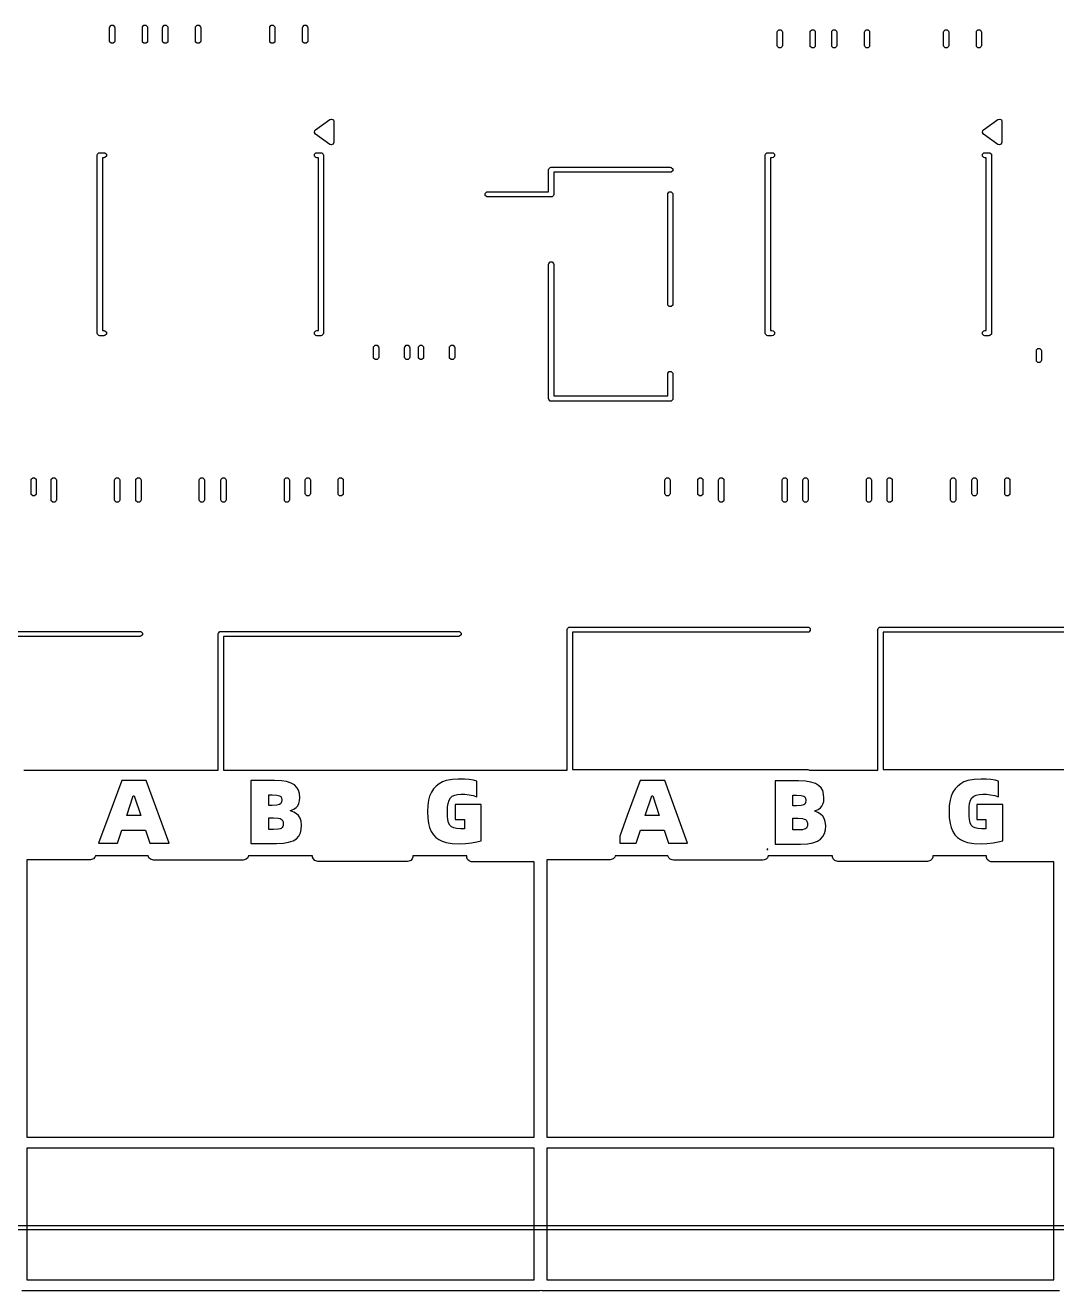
# Model space of a CAD drawing. Header units: inches. Extents: x 4.64 to 7.1, y -5.59 to -3.51.
# Drawn here: x 5.609 to 6.55, y -5.586 to -4.432 of the extents above; entities that cross this region are included whole.
import ezdxf

# ---------------------------------------------------------------- set-up
doc = ezdxf.new("R2010")
doc.units = ezdxf.units.IN
doc.header["$MEASUREMENT"] = 0
doc.layers.add('F.Silkscreen', color=41, linetype='CONTINUOUS', true_color=0xf2eda1)

msp = doc.modelspace()

# ---------------------------------------------------------------- linework, layer by layer
at = {"layer": 'F.Silkscreen', "linetype": 'CONTINUOUS'}
for p, q in [((5.686, -4.4344), (5.6862, -4.4335)), ((5.686, -4.4465), (5.686, -4.4344)), ((5.6862, -4.4335), (5.6875, -4.4322)), ((5.6875, -4.4322), (5.6893, -4.4322)), ((5.6893, -4.4322), (5.6906, -4.4335)), ((5.6906, -4.4335), (5.6907, -4.4344)), ((5.6907, -4.4344), (5.6907, -4.4465)), ((5.7159, -4.4344), (5.7161, -4.4335)), ((5.7159, -4.4465), (5.7159, -4.4344)), ((5.7161, -4.4335), (5.7174, -4.4322)), ((5.7174, -4.4322), (5.7192, -4.4322)), ((5.7192, -4.4322), (5.7205, -4.4335)), ((5.7205, -4.4335), (5.7207, -4.4344)), ((5.7207, -4.4344), (5.7207, -4.4465)), ((5.7344, -4.4344), (5.7346, -4.4335)), ((5.7344, -4.4465), (5.7344, -4.4344)), ((5.7346, -4.4335), (5.7359, -4.4322)), ((5.7359, -4.4322), (5.7377, -4.4322)), ((5.7377, -4.4322), (5.739, -4.4335)), ((5.739, -4.4335), (5.7392, -4.4344)), ((5.7392, -4.4344), (5.7392, -4.4465)), ((5.7644, -4.4344), (5.7645, -4.4335)), ((5.7644, -4.4465), (5.7644, -4.4344)), ((5.7645, -4.4335), (5.7658, -4.4322)), ((5.7658, -4.4322), (5.7676, -4.4322)), ((5.7676, -4.4322), (5.7689, -4.4335)), ((5.7689, -4.4335), (5.7691, -4.4344)), ((5.7691, -4.4344), (5.7691, -4.4465)), ((5.8321, -4.4344), (5.8323, -4.4335)), ((5.8321, -4.4465), (5.8321, -4.4344)), ((5.8323, -4.4335), (5.8335, -4.4322)), ((5.8335, -4.4322), (5.8353, -4.4322)), ((5.8353, -4.4322), (5.8366, -4.4335)), ((5.8366, -4.4335), (5.8368, -4.4344)), ((5.8368, -4.4344), (5.8368, -4.4465)), ((5.862, -4.4344), (5.8622, -4.4335)), ((5.862, -4.4465), (5.862, -4.4344)), ((5.8622, -4.4335), (5.8635, -4.4322)), ((5.8635, -4.4322), (5.8653, -4.4322)), ((5.8653, -4.4322), (5.8665, -4.4335)), ((5.8665, -4.4335), (5.8667, -4.4344)), ((5.8667, -4.4344), (5.8667, -4.4465)), ((6.2949, -4.4385), (6.2951, -4.4376)), ((6.2949, -4.4506), (6.2949, -4.4385)), ((6.2951, -4.4376), (6.2963, -4.4363)), ((6.2963, -4.4363), (6.2981, -4.4363)), ((6.2981, -4.4363), (6.2994, -4.4376)), ((6.2994, -4.4376), (6.2996, -4.4385)), ((6.2996, -4.4385), (6.2996, -4.4506)), ((6.3248, -4.4385), (6.325, -4.4376)), ((6.3248, -4.4506), (6.3248, -4.4385)), ((6.325, -4.4376), (6.3263, -4.4363)), ((6.3263, -4.4363), (6.3281, -4.4363)), ((6.3281, -4.4363), (6.3293, -4.4376)), ((6.3293, -4.4376), (6.3295, -4.4385)), ((6.3295, -4.4385), (6.3295, -4.4506)), ((6.3445, -4.4385), (6.3447, -4.4376)), ((6.3445, -4.4506), (6.3445, -4.4385)), ((6.3447, -4.4376), (6.3459, -4.4363)), ((6.3459, -4.4363), (6.3477, -4.4363)), ((6.3477, -4.4363), (6.349, -4.4376)), ((6.349, -4.4376), (6.3492, -4.4385)), ((6.3492, -4.4385), (6.3492, -4.4506)), ((6.3744, -4.4385), (6.3746, -4.4376)), ((6.3744, -4.4506), (6.3744, -4.4385)), ((6.3746, -4.4376), (6.3759, -4.4363)), ((6.3759, -4.4363), (6.3777, -4.4363)), ((6.3777, -4.4363), (6.3789, -4.4376)), ((6.3789, -4.4376), (6.3791, -4.4385)), ((6.3791, -4.4385), (6.3791, -4.4506)), ((6.4464, -4.4385), (6.4466, -4.4376)), ((6.4464, -4.4506), (6.4464, -4.4385)), ((6.4466, -4.4376), (6.4479, -4.4363)), ((6.4479, -4.4363), (6.4497, -4.4363)), ((6.4497, -4.4363), (6.451, -4.4376)), ((6.451, -4.4376), (6.4512, -4.4385)), ((6.4512, -4.4385), (6.4512, -4.4506)), ((6.4764, -4.4385), (6.4765, -4.4376)), ((6.4764, -4.4506), (6.4764, -4.4385)), ((6.4765, -4.4376), (6.4778, -4.4363)), ((6.4778, -4.4363), (6.4796, -4.4363)), ((6.4796, -4.4363), (6.4809, -4.4376)), ((6.4809, -4.4376), (6.4811, -4.4385)), ((6.4811, -4.4385), (6.4811, -4.4506)), ((5.6862, -4.4474), (5.686, -4.4465)), ((5.6875, -4.4486), (5.6862, -4.4474)), ((5.6893, -4.4486), (5.6875, -4.4486)), ((5.6906, -4.4474), (5.6893, -4.4486)), ((5.6907, -4.4465), (5.6906, -4.4474)), ((5.7161, -4.4474), (5.7159, -4.4465)), ((5.7174, -4.4486), (5.7161, -4.4474)), ((5.7192, -4.4486), (5.7174, -4.4486)), ((5.7205, -4.4474), (5.7192, -4.4486)), ((5.7207, -4.4465), (5.7205, -4.4474)), ((5.7346, -4.4474), (5.7344, -4.4465)), ((5.7359, -4.4486), (5.7346, -4.4474)), ((5.7377, -4.4486), (5.7359, -4.4486)), ((5.739, -4.4474), (5.7377, -4.4486)), ((5.7392, -4.4465), (5.739, -4.4474)), ((5.7645, -4.4474), (5.7644, -4.4465)), ((5.7658, -4.4486), (5.7645, -4.4474)), ((5.7676, -4.4486), (5.7658, -4.4486)), ((5.7689, -4.4474), (5.7676, -4.4486)), ((5.7691, -4.4465), (5.7689, -4.4474)), ((5.8323, -4.4474), (5.8321, -4.4465)), ((5.8335, -4.4486), (5.8323, -4.4474)), ((5.8353, -4.4486), (5.8335, -4.4486)), ((5.8366, -4.4474), (5.8353, -4.4486)), ((5.8368, -4.4465), (5.8366, -4.4474)), ((5.8622, -4.4474), (5.862, -4.4465)), ((5.8635, -4.4486), (5.8622, -4.4474)), ((5.8653, -4.4486), (5.8635, -4.4486)), ((5.8665, -4.4474), (5.8653, -4.4486)), ((5.8667, -4.4465), (5.8665, -4.4474)), ((6.2951, -4.4515), (6.2949, -4.4506)), ((6.2963, -4.4528), (6.2951, -4.4515)), ((6.2981, -4.4528), (6.2963, -4.4528)), ((6.2994, -4.4515), (6.2981, -4.4528)), ((6.2996, -4.4506), (6.2994, -4.4515)), ((6.325, -4.4515), (6.3248, -4.4506)), ((6.3263, -4.4528), (6.325, -4.4515)), ((6.3281, -4.4528), (6.3263, -4.4528)), ((6.3293, -4.4515), (6.3281, -4.4528)), ((6.3295, -4.4506), (6.3293, -4.4515)), ((6.3447, -4.4515), (6.3445, -4.4506)), ((6.3459, -4.4528), (6.3447, -4.4515)), ((6.3477, -4.4528), (6.3459, -4.4528)), ((6.349, -4.4515), (6.3477, -4.4528)), ((6.3492, -4.4506), (6.349, -4.4515)), ((6.3746, -4.4515), (6.3744, -4.4506)), ((6.3759, -4.4528), (6.3746, -4.4515)), ((6.3777, -4.4528), (6.3759, -4.4528)), ((6.3789, -4.4515), (6.3777, -4.4528)), ((6.3791, -4.4506), (6.3789, -4.4515)), ((6.4466, -4.4515), (6.4464, -4.4506)), ((6.4479, -4.4528), (6.4466, -4.4515)), ((6.4497, -4.4528), (6.4479, -4.4528)), ((6.451, -4.4515), (6.4497, -4.4528)), ((6.4512, -4.4506), (6.451, -4.4515)), ((6.4765, -4.4515), (6.4764, -4.4506)), ((6.4778, -4.4528), (6.4765, -4.4515)), ((6.4796, -4.4528), (6.4778, -4.4528)), ((6.4809, -4.4515), (6.4796, -4.4528)), ((6.4811, -4.4506), (6.4809, -4.4515)), ((5.8738, -4.5275), (5.8868, -4.518)), ((5.8868, -4.518), (5.8885, -4.5176)), ((5.8885, -4.5176), (5.8901, -4.5185)), ((5.8901, -4.5185), (5.8905, -4.5199)), ((5.8905, -4.5199), (5.8905, -4.5388)), ((6.483, -4.5275), (6.4959, -4.518)), ((6.4959, -4.518), (6.4977, -4.5176)), ((6.4977, -4.5176), (6.4992, -4.5185)), ((6.4992, -4.5185), (6.4997, -4.5199)), ((6.4997, -4.5199), (6.4997, -4.5388)), ((5.8729, -4.5298), (5.8733, -4.528)), ((5.8738, -4.5313), (5.8729, -4.5298)), ((5.8733, -4.528), (5.8738, -4.5275)), ((5.8868, -4.5407), (5.8738, -4.5313)), ((6.482, -4.5298), (6.4824, -4.528)), ((6.483, -4.5313), (6.482, -4.5298)), ((6.4824, -4.528), (6.483, -4.5275)), ((6.4959, -4.5407), (6.483, -4.5313)), ((5.8882, -4.5412), (5.8868, -4.5407)), ((5.8898, -4.5405), (5.8882, -4.5412)), ((5.8905, -4.5388), (5.8898, -4.5405)), ((6.4973, -4.5412), (6.4959, -4.5407)), ((6.499, -4.5405), (6.4973, -4.5412)), ((6.4997, -4.5388), (6.499, -4.5405)), ((5.6748, -4.5506), (5.675, -4.5497)), ((5.6748, -4.7129), (5.6748, -4.5506)), ((5.675, -4.5497), (5.6763, -4.5485)), ((5.6763, -4.5485), (5.6772, -4.5483)), ((5.6772, -4.5483), (5.6809, -4.5483)), ((5.6809, -4.553), (5.6795, -4.553)), ((5.6795, -4.553), (5.6795, -4.7105)), ((5.6809, -4.5483), (5.6818, -4.5485)), ((5.6818, -4.5528), (5.6809, -4.553)), ((5.6818, -4.5485), (5.6831, -4.5497)), ((5.6831, -4.5516), (5.6818, -4.5528)), ((5.6831, -4.5497), (5.6831, -4.5516)), ((5.8728, -4.5497), (5.8741, -4.5485)), ((5.8728, -4.5516), (5.8728, -4.5497)), ((5.8741, -4.5528), (5.8728, -4.5516)), ((5.8741, -4.5485), (5.875, -4.5483)), ((5.875, -4.553), (5.8741, -4.5528)), ((5.875, -4.5483), (5.8787, -4.5483)), ((5.8764, -4.553), (5.875, -4.553)), ((5.8764, -4.7105), (5.8764, -4.553)), ((5.8787, -4.5483), (5.8796, -4.5485)), ((5.8796, -4.5485), (5.8809, -4.5497)), ((5.8809, -4.5497), (5.8811, -4.5506)), ((5.8811, -4.5506), (5.8811, -4.7129)), ((6.2839, -4.5506), (6.2841, -4.5497)), ((6.2839, -4.7129), (6.2839, -4.5506)), ((6.2841, -4.5497), (6.2854, -4.5485)), ((6.2854, -4.5485), (6.2863, -4.5483)), ((6.2863, -4.5483), (6.29, -4.5483)), ((6.29, -4.553), (6.2887, -4.553)), ((6.2887, -4.553), (6.2887, -4.7105)), ((6.29, -4.5483), (6.291, -4.5485)), ((6.291, -4.5528), (6.29, -4.553)), ((6.291, -4.5485), (6.2922, -4.5497)), ((6.2922, -4.5516), (6.291, -4.5528)), ((6.2922, -4.5497), (6.2922, -4.5516)), ((6.482, -4.5497), (6.4832, -4.5485)), ((6.482, -4.5516), (6.482, -4.5497)), ((6.4832, -4.5528), (6.482, -4.5516)), ((6.4832, -4.5485), (6.4841, -4.5483)), ((6.4841, -4.553), (6.4832, -4.5528)), ((6.4841, -4.5483), (6.4879, -4.5483)), ((6.4855, -4.553), (6.4841, -4.553)), ((6.4855, -4.7105), (6.4855, -4.553)), ((6.4879, -4.5483), (6.4888, -4.5485)), ((6.4888, -4.5485), (6.4901, -4.5497)), ((6.4901, -4.5497), (6.4902, -4.5506)), ((6.4902, -4.5506), (6.4902, -4.7129)), ((6.0863, -4.5638), (6.0865, -4.5629)), ((6.0863, -4.5839), (6.0863, -4.5638)), ((6.0865, -4.5629), (6.0878, -4.5617)), ((6.0878, -4.5617), (6.0887, -4.5615)), ((6.0887, -4.5615), (6.1973, -4.5615)), ((6.1973, -4.5662), (6.091, -4.5662)), ((6.091, -4.5662), (6.091, -4.5863)), ((6.1973, -4.5615), (6.1982, -4.5617)), ((6.1982, -4.566), (6.1973, -4.5662)), ((6.1982, -4.5617), (6.1995, -4.5629)), ((6.1995, -4.5647), (6.1982, -4.566)), ((6.1995, -4.5629), (6.1995, -4.5647)), ((6.0286, -4.5854), (6.0299, -4.5841)), ((6.0286, -4.5872), (6.0286, -4.5854)), ((6.0299, -4.5885), (6.0286, -4.5872)), ((6.0299, -4.5841), (6.0308, -4.5839)), ((6.0308, -4.5886), (6.0299, -4.5885)), ((6.0308, -4.5839), (6.0863, -4.5839)), ((6.0887, -4.5886), (6.0308, -4.5886)), ((6.0896, -4.5885), (6.0887, -4.5886)), ((6.0909, -4.5872), (6.0896, -4.5885)), ((6.091, -4.5863), (6.0909, -4.5872)), ((6.195, -4.5863), (6.1951, -4.5854)), ((6.195, -4.6863), (6.195, -4.5863)), ((6.1951, -4.5854), (6.1964, -4.5841)), ((6.1964, -4.5841), (6.1982, -4.5841)), ((6.1982, -4.5841), (6.1995, -4.5854)), ((6.1995, -4.5854), (6.1997, -4.5863)), ((6.1997, -4.5863), (6.1997, -4.6863)), ((6.0865, -4.6492), (6.0878, -4.6479)), ((6.0878, -4.6479), (6.0896, -4.6479)), ((6.0896, -4.6479), (6.0909, -4.6492)), ((6.0863, -4.6501), (6.0865, -4.6492)), ((6.0863, -4.7725), (6.0863, -4.6501)), ((6.0909, -4.6492), (6.091, -4.6501)), ((6.091, -4.6501), (6.091, -4.7701)), ((6.1951, -4.6872), (6.195, -4.6863)), ((6.1964, -4.6885), (6.1951, -4.6872)), ((6.1982, -4.6885), (6.1964, -4.6885)), ((6.1995, -4.6872), (6.1982, -4.6885)), ((6.1997, -4.6863), (6.1995, -4.6872)), ((5.675, -4.7138), (5.6748, -4.7129)), ((5.6763, -4.715), (5.675, -4.7138)), ((5.6772, -4.7152), (5.6763, -4.715)), ((5.6809, -4.7152), (5.6772, -4.7152)), ((5.6795, -4.7105), (5.6809, -4.7105)), ((5.6809, -4.7105), (5.6818, -4.7107)), ((5.6818, -4.715), (5.6809, -4.7152)), ((5.6818, -4.7107), (5.6831, -4.7119)), ((5.6831, -4.7138), (5.6818, -4.715)), ((5.6831, -4.7119), (5.6831, -4.7138)), ((5.8728, -4.7119), (5.8741, -4.7107)), ((5.8728, -4.7138), (5.8728, -4.7119)), ((5.8741, -4.715), (5.8728, -4.7138)), ((5.8741, -4.7107), (5.875, -4.7105)), ((5.875, -4.7152), (5.8741, -4.715)), ((5.875, -4.7105), (5.8764, -4.7105)), ((5.8787, -4.7152), (5.875, -4.7152)), ((5.8796, -4.715), (5.8787, -4.7152)), ((5.8809, -4.7138), (5.8796, -4.715)), ((5.8811, -4.7129), (5.8809, -4.7138)), ((6.2841, -4.7138), (6.2839, -4.7129)), ((6.2854, -4.715), (6.2841, -4.7138)), ((6.2863, -4.7152), (6.2854, -4.715)), ((6.29, -4.7152), (6.2863, -4.7152)), ((6.2887, -4.7105), (6.29, -4.7105)), ((6.29, -4.7105), (6.291, -4.7107)), ((6.291, -4.715), (6.29, -4.7152)), ((6.291, -4.7107), (6.2922, -4.7119)), ((6.2922, -4.7138), (6.291, -4.715)), ((6.2922, -4.7119), (6.2922, -4.7138)), ((6.482, -4.7119), (6.4832, -4.7107)), ((6.482, -4.7138), (6.482, -4.7119)), ((6.4832, -4.715), (6.482, -4.7138)), ((6.4832, -4.7107), (6.4841, -4.7105)), ((6.4841, -4.7152), (6.4832, -4.715)), ((6.4841, -4.7105), (6.4855, -4.7105)), ((6.4879, -4.7152), (6.4841, -4.7152)), ((6.4888, -4.715), (6.4879, -4.7152)), ((6.4901, -4.7138), (6.4888, -4.715)), ((6.4902, -4.7129), (6.4901, -4.7138)), ((5.9267, -4.7261), (5.9268, -4.7252)), ((5.9267, -4.7346), (5.9267, -4.7261)), ((5.9268, -4.7252), (5.9281, -4.7239)), ((5.9281, -4.7239), (5.9299, -4.7239)), ((5.9299, -4.7239), (5.9312, -4.7252)), ((5.9312, -4.7252), (5.9314, -4.7261)), ((5.9314, -4.7261), (5.9314, -4.7346)), ((5.955, -4.7261), (5.9552, -4.7252)), ((5.955, -4.7346), (5.955, -4.7261)), ((5.9552, -4.7252), (5.9565, -4.7239)), ((5.9565, -4.7239), (5.9583, -4.7239)), ((5.9583, -4.7239), (5.9596, -4.7252)), ((5.9596, -4.7252), (5.9597, -4.7261)), ((5.9597, -4.7261), (5.9597, -4.7346)), ((5.9676, -4.7261), (5.9678, -4.7252)), ((5.9676, -4.7346), (5.9676, -4.7261)), ((5.9678, -4.7252), (5.9691, -4.7239)), ((5.9691, -4.7239), (5.9709, -4.7239)), ((5.9709, -4.7239), (5.9722, -4.7252)), ((5.9722, -4.7252), (5.9723, -4.7261)), ((5.9723, -4.7261), (5.9723, -4.7346)), ((5.996, -4.7261), (5.9961, -4.7252)), ((5.996, -4.7346), (5.996, -4.7261)), ((5.9961, -4.7252), (5.9974, -4.7239)), ((5.9974, -4.7239), (5.9992, -4.7239)), ((5.9992, -4.7239), (6.0005, -4.7252)), ((6.0005, -4.7252), (6.0007, -4.7261)), ((6.0007, -4.7261), (6.0007, -4.7346)), ((6.5311, -4.7289), (6.5313, -4.728)), ((6.5311, -4.7374), (6.5311, -4.7289)), ((6.5313, -4.728), (6.5326, -4.7267)), ((6.5326, -4.7267), (6.5344, -4.7267)), ((6.5344, -4.7267), (6.5356, -4.728)), ((6.5356, -4.728), (6.5358, -4.7289)), ((6.5358, -4.7289), (6.5358, -4.7374)), ((5.9268, -4.7355), (5.9267, -4.7346)), ((5.9281, -4.7368), (5.9268, -4.7355)), ((5.9299, -4.7368), (5.9281, -4.7368)), ((5.9312, -4.7355), (5.9299, -4.7368)), ((5.9314, -4.7346), (5.9312, -4.7355)), ((5.9552, -4.7355), (5.955, -4.7346)), ((5.9565, -4.7368), (5.9552, -4.7355)), ((5.9583, -4.7368), (5.9565, -4.7368)), ((5.9596, -4.7355), (5.9583, -4.7368)), ((5.9597, -4.7346), (5.9596, -4.7355)), ((5.9678, -4.7355), (5.9676, -4.7346)), ((5.9691, -4.7368), (5.9678, -4.7355)), ((5.9709, -4.7368), (5.9691, -4.7368)), ((5.9722, -4.7355), (5.9709, -4.7368)), ((5.9723, -4.7346), (5.9722, -4.7355)), ((5.9961, -4.7355), (5.996, -4.7346)), ((5.9974, -4.7368), (5.9961, -4.7355)), ((5.9992, -4.7368), (5.9974, -4.7368)), ((6.0005, -4.7355), (5.9992, -4.7368)), ((6.0007, -4.7346), (6.0005, -4.7355)), ((6.5313, -4.7383), (6.5311, -4.7374)), ((6.5326, -4.7396), (6.5313, -4.7383)), ((6.5344, -4.7396), (6.5326, -4.7396)), ((6.5356, -4.7383), (6.5344, -4.7396)), ((6.5358, -4.7374), (6.5356, -4.7383)), ((6.195, -4.7501), (6.1951, -4.7492)), ((6.195, -4.7701), (6.195, -4.7501)), ((6.1951, -4.7492), (6.1964, -4.7479)), ((6.1964, -4.7479), (6.1982, -4.7479)), ((6.1982, -4.7479), (6.1995, -4.7492)), ((6.1995, -4.7492), (6.1997, -4.7501)), ((6.1997, -4.7501), (6.1997, -4.7725)), ((6.0865, -4.7734), (6.0863, -4.7725)), ((6.0878, -4.7747), (6.0865, -4.7734)), ((6.0887, -4.7749), (6.0878, -4.7747)), ((6.1973, -4.7749), (6.0887, -4.7749)), ((6.091, -4.7701), (6.195, -4.7701)), ((6.1982, -4.7747), (6.1973, -4.7749)), ((6.1995, -4.7734), (6.1982, -4.7747)), ((6.1997, -4.7725), (6.1995, -4.7734)), ((5.6146, -4.8459), (5.6159, -4.8446)), ((5.6159, -4.8446), (5.6177, -4.8446)), ((5.6177, -4.8446), (5.619, -4.8459)), ((5.6329, -4.846), (5.6342, -4.8447)), ((5.6342, -4.8447), (5.636, -4.8447)), ((5.636, -4.8447), (5.6373, -4.846)), ((5.6908, -4.846), (5.6921, -4.8447)), ((5.6921, -4.8447), (5.6939, -4.8447)), ((5.6939, -4.8447), (5.6952, -4.846)), ((5.7101, -4.846), (5.7114, -4.8447)), ((5.7114, -4.8447), (5.7132, -4.8447)), ((5.7132, -4.8447), (5.7145, -4.846)), ((5.768, -4.846), (5.7693, -4.8447)), ((5.7693, -4.8447), (5.7711, -4.8447)), ((5.7711, -4.8447), (5.7723, -4.846)), ((5.7877, -4.846), (5.7889, -4.8447)), ((5.7889, -4.8447), (5.7908, -4.8447)), ((5.7908, -4.8447), (5.792, -4.846)), ((5.8455, -4.846), (5.8468, -4.8447)), ((5.8468, -4.8447), (5.8486, -4.8447)), ((5.8486, -4.8447), (5.8499, -4.846)), ((5.8646, -4.8459), (5.8659, -4.8446)), ((5.8659, -4.8446), (5.8677, -4.8446)), ((5.8677, -4.8446), (5.869, -4.8459)), ((5.8946, -4.8459), (5.8958, -4.8446)), ((5.8958, -4.8446), (5.8976, -4.8446)), ((5.8976, -4.8446), (5.8989, -4.8459)), ((6.1926, -4.8459), (6.1939, -4.8446)), ((6.1939, -4.8446), (6.1957, -4.8446)), ((6.1957, -4.8446), (6.197, -4.8459)), ((6.2225, -4.8459), (6.2238, -4.8446)), ((6.2238, -4.8446), (6.2256, -4.8446)), ((6.2256, -4.8446), (6.2269, -4.8459)), ((6.2416, -4.846), (6.2429, -4.8447)), ((6.2429, -4.8447), (6.2447, -4.8447)), ((6.2447, -4.8447), (6.246, -4.846)), ((6.2995, -4.846), (6.3008, -4.8447)), ((6.3008, -4.8447), (6.3026, -4.8447)), ((6.3026, -4.8447), (6.3038, -4.846)), ((6.3184, -4.846), (6.3197, -4.8447)), ((6.3197, -4.8447), (6.3215, -4.8447)), ((6.3215, -4.8447), (6.3227, -4.846)), ((6.3763, -4.846), (6.3775, -4.8447)), ((6.3775, -4.8447), (6.3793, -4.8447)), ((6.3793, -4.8447), (6.3806, -4.846)), ((6.3951, -4.846), (6.3964, -4.8447)), ((6.3964, -4.8447), (6.3982, -4.8447)), ((6.3982, -4.8447), (6.3995, -4.846)), ((6.453, -4.846), (6.4543, -4.8447)), ((6.4543, -4.8447), (6.4561, -4.8447)), ((6.4561, -4.8447), (6.4574, -4.846)), ((6.4725, -4.8459), (6.4738, -4.8446)), ((6.4738, -4.8446), (6.4756, -4.8446)), ((6.4756, -4.8446), (6.4769, -4.8459)), ((6.5024, -4.8459), (6.5037, -4.8446)), ((6.5037, -4.8446), (6.5055, -4.8446)), ((6.5055, -4.8446), (6.5068, -4.8459)), ((5.6145, -4.8468), (5.6146, -4.8459)), ((5.6145, -4.8589), (5.6145, -4.8468)), ((5.619, -4.8459), (5.6192, -4.8468)), ((5.6192, -4.8468), (5.6192, -4.8589)), ((5.6328, -4.8469), (5.6329, -4.846)), ((5.6328, -4.8648), (5.6328, -4.8469)), ((5.6373, -4.846), (5.6375, -4.8469)), ((5.6375, -4.8469), (5.6375, -4.8648)), ((5.6906, -4.8469), (5.6908, -4.846)), ((5.6906, -4.8648), (5.6906, -4.8469)), ((5.6952, -4.846), (5.6954, -4.8469)), ((5.6954, -4.8469), (5.6954, -4.8648)), ((5.7099, -4.8469), (5.7101, -4.846)), ((5.7099, -4.8648), (5.7099, -4.8469)), ((5.7145, -4.846), (5.7147, -4.8469)), ((5.7147, -4.8469), (5.7147, -4.8648)), ((5.7678, -4.8469), (5.768, -4.846)), ((5.7678, -4.8648), (5.7678, -4.8469)), ((5.7723, -4.846), (5.7725, -4.8469)), ((5.7725, -4.8469), (5.7725, -4.8648)), ((5.7875, -4.8469), (5.7877, -4.846)), ((5.7875, -4.8648), (5.7875, -4.8469)), ((5.792, -4.846), (5.7922, -4.8469)), ((5.7922, -4.8469), (5.7922, -4.8648)), ((5.8454, -4.8469), (5.8455, -4.846)), ((5.8454, -4.8648), (5.8454, -4.8469)), ((5.8499, -4.846), (5.8501, -4.8469)), ((5.8501, -4.8469), (5.8501, -4.8648)), ((5.8645, -4.8468), (5.8646, -4.8459)), ((5.8645, -4.8589), (5.8645, -4.8468)), ((5.869, -4.8459), (5.8692, -4.8468)), ((5.8692, -4.8468), (5.8692, -4.8589)), ((5.8944, -4.8468), (5.8946, -4.8459)), ((5.8944, -4.8589), (5.8944, -4.8468)), ((5.8989, -4.8459), (5.8991, -4.8468)), ((5.8991, -4.8468), (5.8991, -4.8589)), ((6.1924, -4.8468), (6.1926, -4.8459)), ((6.1924, -4.8589), (6.1924, -4.8468)), ((6.197, -4.8459), (6.1971, -4.8468)), ((6.1971, -4.8468), (6.1971, -4.8589)), ((6.2223, -4.8468), (6.2225, -4.8459)), ((6.2223, -4.8589), (6.2223, -4.8468)), ((6.2269, -4.8459), (6.2271, -4.8468)), ((6.2271, -4.8468), (6.2271, -4.8589)), ((6.2414, -4.8469), (6.2416, -4.846)), ((6.2414, -4.8648), (6.2414, -4.8469)), ((6.246, -4.846), (6.2462, -4.8469)), ((6.2462, -4.8469), (6.2462, -4.8648)), ((6.2993, -4.8469), (6.2995, -4.846)), ((6.2993, -4.8648), (6.2993, -4.8469)), ((6.3038, -4.846), (6.304, -4.8469)), ((6.304, -4.8469), (6.304, -4.8648)), ((6.3182, -4.8469), (6.3184, -4.846)), ((6.3182, -4.8648), (6.3182, -4.8469)), ((6.3227, -4.846), (6.3229, -4.8469)), ((6.3229, -4.8469), (6.3229, -4.8648)), ((6.3761, -4.8469), (6.3763, -4.846)), ((6.3761, -4.8648), (6.3761, -4.8469)), ((6.3806, -4.846), (6.3808, -4.8469)), ((6.3808, -4.8469), (6.3808, -4.8648)), ((6.395, -4.8469), (6.3951, -4.846)), ((6.395, -4.8648), (6.395, -4.8469)), ((6.3995, -4.846), (6.3997, -4.8469)), ((6.3997, -4.8469), (6.3997, -4.8648)), ((6.4528, -4.8469), (6.453, -4.846)), ((6.4528, -4.8648), (6.4528, -4.8469)), ((6.4574, -4.846), (6.4576, -4.8469)), ((6.4576, -4.8469), (6.4576, -4.8648)), ((6.4723, -4.8468), (6.4725, -4.8459)), ((6.4723, -4.8589), (6.4723, -4.8468)), ((6.4769, -4.8459), (6.4771, -4.8468)), ((6.4771, -4.8468), (6.4771, -4.8589)), ((6.5023, -4.8468), (6.5024, -4.8459)), ((6.5023, -4.8589), (6.5023, -4.8468)), ((6.5068, -4.8459), (6.507, -4.8468)), ((6.507, -4.8468), (6.507, -4.8589)), ((5.6146, -4.8598), (5.6145, -4.8589)), ((5.6159, -4.861), (5.6146, -4.8598)), ((5.6177, -4.861), (5.6159, -4.861)), ((5.619, -4.8598), (5.6177, -4.861)), ((5.6192, -4.8589), (5.619, -4.8598)), ((5.6329, -4.8657), (5.6328, -4.8648)), ((5.6342, -4.867), (5.6329, -4.8657)), ((5.636, -4.867), (5.6342, -4.867)), ((5.6373, -4.8657), (5.636, -4.867)), ((5.6375, -4.8648), (5.6373, -4.8657)), ((5.6908, -4.8657), (5.6906, -4.8648)), ((5.6921, -4.867), (5.6908, -4.8657)), ((5.6939, -4.867), (5.6921, -4.867)), ((5.6952, -4.8657), (5.6939, -4.867)), ((5.6954, -4.8648), (5.6952, -4.8657)), ((5.7101, -4.8657), (5.7099, -4.8648)), ((5.7114, -4.867), (5.7101, -4.8657)), ((5.7132, -4.867), (5.7114, -4.867)), ((5.7145, -4.8657), (5.7132, -4.867)), ((5.7147, -4.8648), (5.7145, -4.8657)), ((5.768, -4.8657), (5.7678, -4.8648)), ((5.7693, -4.867), (5.768, -4.8657)), ((5.7711, -4.867), (5.7693, -4.867)), ((5.7723, -4.8657), (5.7711, -4.867)), ((5.7725, -4.8648), (5.7723, -4.8657)), ((5.7877, -4.8657), (5.7875, -4.8648)), ((5.7889, -4.867), (5.7877, -4.8657)), ((5.7908, -4.867), (5.7889, -4.867)), ((5.792, -4.8657), (5.7908, -4.867)), ((5.7922, -4.8648), (5.792, -4.8657)), ((5.8455, -4.8657), (5.8454, -4.8648)), ((5.8468, -4.867), (5.8455, -4.8657)), ((5.8486, -4.867), (5.8468, -4.867)), ((5.8499, -4.8657), (5.8486, -4.867)), ((5.8501, -4.8648), (5.8499, -4.8657)), ((5.8646, -4.8598), (5.8645, -4.8589)), ((5.8659, -4.861), (5.8646, -4.8598)), ((5.8677, -4.861), (5.8659, -4.861)), ((5.869, -4.8598), (5.8677, -4.861)), ((5.8692, -4.8589), (5.869, -4.8598)), ((5.8946, -4.8598), (5.8944, -4.8589)), ((5.8958, -4.861), (5.8946, -4.8598)), ((5.8976, -4.861), (5.8958, -4.861)), ((5.8989, -4.8598), (5.8976, -4.861)), ((5.8991, -4.8589), (5.8989, -4.8598)), ((6.1926, -4.8598), (6.1924, -4.8589)), ((6.1939, -4.861), (6.1926, -4.8598)), ((6.1957, -4.861), (6.1939, -4.861)), ((6.197, -4.8598), (6.1957, -4.861)), ((6.1971, -4.8589), (6.197, -4.8598)), ((6.2225, -4.8598), (6.2223, -4.8589)), ((6.2238, -4.861), (6.2225, -4.8598)), ((6.2256, -4.861), (6.2238, -4.861)), ((6.2269, -4.8598), (6.2256, -4.861)), ((6.2271, -4.8589), (6.2269, -4.8598)), ((6.2416, -4.8657), (6.2414, -4.8648)), ((6.2429, -4.867), (6.2416, -4.8657)), ((6.2447, -4.867), (6.2429, -4.867)), ((6.246, -4.8657), (6.2447, -4.867)), ((6.2462, -4.8648), (6.246, -4.8657)), ((6.2995, -4.8657), (6.2993, -4.8648)), ((6.3008, -4.867), (6.2995, -4.8657)), ((6.3026, -4.867), (6.3008, -4.867)), ((6.3038, -4.8657), (6.3026, -4.867)), ((6.304, -4.8648), (6.3038, -4.8657)), ((6.3184, -4.8657), (6.3182, -4.8648)), ((6.3197, -4.867), (6.3184, -4.8657)), ((6.3215, -4.867), (6.3197, -4.867)), ((6.3227, -4.8657), (6.3215, -4.867)), ((6.3229, -4.8648), (6.3227, -4.8657)), ((6.3763, -4.8657), (6.3761, -4.8648)), ((6.3775, -4.867), (6.3763, -4.8657)), ((6.3793, -4.867), (6.3775, -4.867)), ((6.3806, -4.8657), (6.3793, -4.867)), ((6.3808, -4.8648), (6.3806, -4.8657)), ((6.3951, -4.8657), (6.395, -4.8648)), ((6.3964, -4.867), (6.3951, -4.8657)), ((6.3982, -4.867), (6.3964, -4.867)), ((6.3995, -4.8657), (6.3982, -4.867)), ((6.3997, -4.8648), (6.3995, -4.8657)), ((6.453, -4.8657), (6.4528, -4.8648)), ((6.4543, -4.867), (6.453, -4.8657)), ((6.4561, -4.867), (6.4543, -4.867)), ((6.4574, -4.8657), (6.4561, -4.867)), ((6.4576, -4.8648), (6.4574, -4.8657)), ((6.4725, -4.8598), (6.4723, -4.8589)), ((6.4738, -4.861), (6.4725, -4.8598)), ((6.4756, -4.861), (6.4738, -4.861)), ((6.4769, -4.8598), (6.4756, -4.861)), ((6.4771, -4.8589), (6.4769, -4.8598)), ((6.5024, -4.8598), (6.5023, -4.8589)), ((6.5037, -4.861), (6.5024, -4.8598)), ((6.5055, -4.861), (6.5037, -4.861)), ((6.5068, -4.8598), (6.5055, -4.861)), ((6.507, -4.8589), (6.5068, -4.8598)), ((6.1034, -4.9831), (6.1036, -4.9822)), ((6.1034, -5.1113), (6.1034, -4.9831)), ((6.1036, -4.9822), (6.1049, -4.9809)), ((6.1049, -4.9809), (6.1058, -4.9808)), ((6.1058, -4.9808), (6.3227, -4.9808)), ((6.3227, -4.9808), (6.3236, -4.9809)), ((6.3236, -4.9809), (6.3249, -4.9822)), ((6.3249, -4.9822), (6.3249, -4.984)), ((6.3866, -4.9831), (6.3868, -4.9822)), ((6.3866, -5.1113), (6.3866, -4.9831)), ((6.3868, -4.9822), (6.3881, -4.9809)), ((6.3881, -4.9809), (6.389, -4.9808)), ((6.389, -4.9808), (6.6059, -4.9808)), ((5.4967, -4.9847), (5.7137, -4.9847)), ((5.7137, -4.9894), (5.4991, -4.9894)), ((5.7137, -4.9847), (5.7146, -4.9849)), ((5.7146, -4.9892), (5.7137, -4.9894)), ((5.7146, -4.9849), (5.7159, -4.9862)), ((5.7159, -4.988), (5.7146, -4.9892)), ((5.7159, -4.9862), (5.7159, -4.988)), ((5.785, -4.9871), (5.7852, -4.9862)), ((5.785, -5.1113), (5.785, -4.9871)), ((5.7852, -4.9862), (5.7865, -4.9849)), ((5.7865, -4.9849), (5.7874, -4.9847)), ((5.7874, -4.9847), (6.0043, -4.9847)), ((6.0043, -4.9894), (5.7898, -4.9894)), ((5.7898, -4.9894), (5.7898, -5.1113)), ((6.0043, -4.9847), (6.0052, -4.9849)), ((6.0052, -4.9892), (6.0043, -4.9894)), ((6.0052, -4.9849), (6.0065, -4.9862)), ((6.0065, -4.988), (6.0052, -4.9892)), ((6.0065, -4.9862), (6.0065, -4.988)), ((6.3227, -4.9855), (6.1082, -4.9855)), ((6.1082, -4.9855), (6.1082, -5.1107)), ((6.3236, -4.9853), (6.3227, -4.9855)), ((6.3249, -4.984), (6.3236, -4.9853)), ((6.6059, -4.9855), (6.3913, -4.9855)), ((6.3913, -4.9855), (6.3913, -5.1107)), ((5.6077, -5.1113), (5.785, -5.1113)), ((5.6971, -5.1206), (5.6853, -5.1527)), ((5.7193, -5.1206), (5.6971, -5.1206)), ((5.7403, -5.1779), (5.7193, -5.1206)), ((5.7898, -5.1113), (6.1034, -5.1113)), ((5.8363, -5.1207), (5.8149, -5.1207)), ((5.8149, -5.1207), (5.8149, -5.1434)), ((5.8428, -5.121), (5.8363, -5.1207)), ((5.8475, -5.1217), (5.8428, -5.121)), ((5.8517, -5.123), (5.8475, -5.1217)), ((5.9931, -5.1208), (5.9896, -5.122)), ((5.9987, -5.1197), (5.9931, -5.1208)), ((6.0039, -5.1193), (5.9987, -5.1197)), ((6.0043, -5.1193), (6.0039, -5.1193)), ((6.0045, -5.1193), (6.0043, -5.1193)), ((6.0053, -5.1193), (6.0045, -5.1193)), ((6.0096, -5.1194), (6.0053, -5.1193)), ((6.014, -5.1198), (6.0096, -5.1194)), ((6.0179, -5.1204), (6.014, -5.1198)), ((6.021, -5.1212), (6.0179, -5.1204)), ((6.021, -5.1355), (6.021, -5.1212)), ((6.1082, -5.1107), (6.3227, -5.1107)), ((6.1699, -5.1206), (6.1581, -5.1527)), ((6.1922, -5.1206), (6.1699, -5.1206)), ((6.2131, -5.1779), (6.1922, -5.1206)), ((6.3142, -5.1211), (6.2928, -5.1211)), ((6.2928, -5.1211), (6.2928, -5.1438)), ((6.3207, -5.1214), (6.3142, -5.1211)), ((6.3255, -5.1221), (6.3207, -5.1214)), ((6.3227, -5.1107), (6.3236, -5.1109)), ((6.3236, -5.1109), (6.324, -5.1113)), ((6.324, -5.1113), (6.3866, -5.1113)), ((6.3913, -5.1107), (6.6059, -5.1107)), ((6.4687, -5.1208), (6.4651, -5.122)), ((6.4743, -5.1197), (6.4687, -5.1208)), ((6.4809, -5.1193), (6.4743, -5.1197)), ((6.4852, -5.1194), (6.4809, -5.1193)), ((6.4896, -5.1198), (6.4852, -5.1194)), ((6.4935, -5.1204), (6.4896, -5.1198)), ((6.4966, -5.1212), (6.4935, -5.1204)), ((6.4966, -5.1355), (6.4966, -5.1212)), ((5.8546, -5.1247), (5.8517, -5.123)), ((5.8569, -5.1269), (5.8546, -5.1247)), ((5.8583, -5.1296), (5.8569, -5.1269)), ((5.8591, -5.1326), (5.8583, -5.1296)), ((5.8594, -5.1364), (5.8591, -5.1326)), ((5.9796, -5.1312), (5.9779, -5.1349)), ((5.9815, -5.1282), (5.9796, -5.1312)), ((5.9838, -5.1257), (5.9815, -5.1282)), ((5.9865, -5.1236), (5.9838, -5.1257)), ((5.9896, -5.122), (5.9865, -5.1236)), ((6.0007, -5.1339), (6.0033, -5.1333)), ((6.0033, -5.1333), (6.0067, -5.1331)), ((6.0067, -5.1331), (6.0101, -5.1332)), ((6.0101, -5.1332), (6.0138, -5.1337)), ((6.3296, -5.1234), (6.3255, -5.1221)), ((6.3326, -5.1251), (6.3296, -5.1234)), ((6.3348, -5.1273), (6.3326, -5.1251)), ((6.3363, -5.1299), (6.3348, -5.1273)), ((6.3371, -5.133), (6.3363, -5.1299)), ((6.3374, -5.1368), (6.3371, -5.133)), ((6.4551, -5.1312), (6.4535, -5.1349)), ((6.4571, -5.1282), (6.4551, -5.1312)), ((6.4594, -5.1257), (6.4571, -5.1282)), ((6.4621, -5.1236), (6.4594, -5.1257)), ((6.4651, -5.122), (6.4621, -5.1236)), ((6.4763, -5.1339), (6.4789, -5.1333)), ((6.4789, -5.1333), (6.4823, -5.1331)), ((6.4823, -5.1331), (6.4857, -5.1332)), ((6.4857, -5.1332), (6.4894, -5.1337)), ((5.7017, -5.1527), (5.7076, -5.1347)), ((5.7076, -5.1347), (5.7086, -5.1347)), ((5.7086, -5.1347), (5.7145, -5.1527)), ((5.8149, -5.1434), (5.8149, -5.1653)), ((5.8313, -5.1434), (5.8313, -5.1337)), ((5.8313, -5.1337), (5.8343, -5.1337)), ((5.8343, -5.1434), (5.8313, -5.1434)), ((5.8343, -5.1337), (5.8386, -5.1339)), ((5.8386, -5.1431), (5.8343, -5.1434)), ((5.8386, -5.1339), (5.841, -5.1345)), ((5.841, -5.1425), (5.8386, -5.1431)), ((5.841, -5.1345), (5.8421, -5.1352)), ((5.8421, -5.1417), (5.841, -5.1425)), ((5.8421, -5.1352), (5.8428, -5.1365)), ((5.8428, -5.1404), (5.8421, -5.1417)), ((5.8428, -5.1365), (5.843, -5.1384)), ((5.843, -5.1384), (5.8428, -5.1404)), ((5.8562, -5.1453), (5.8576, -5.1437)), ((5.8576, -5.1437), (5.8586, -5.1417)), ((5.8586, -5.1417), (5.8592, -5.1393)), ((5.8592, -5.1393), (5.8594, -5.1364)), ((5.9761, -5.1433), (5.9759, -5.1488)), ((5.9768, -5.1387), (5.9761, -5.1433)), ((5.9779, -5.1349), (5.9768, -5.1387)), ((5.9941, -5.1488), (5.9943, -5.1446)), ((5.9943, -5.1446), (5.9947, -5.1415)), ((5.9947, -5.1415), (5.9956, -5.1387)), ((5.9956, -5.1387), (5.9968, -5.1366)), ((5.9968, -5.1366), (5.9985, -5.135)), ((5.9985, -5.135), (6.0007, -5.1339)), ((6.0248, -5.1426), (6.0012, -5.1426)), ((6.0012, -5.1426), (6.0012, -5.1562)), ((6.0138, -5.1337), (6.0175, -5.1344)), ((6.0175, -5.1344), (6.021, -5.1355)), ((6.0248, -5.1757), (6.0248, -5.1426)), ((6.1745, -5.1527), (6.1804, -5.1347)), ((6.1804, -5.1347), (6.1814, -5.1347)), ((6.1814, -5.1347), (6.1873, -5.1527)), ((6.2928, -5.1438), (6.2928, -5.1657)), ((6.3092, -5.1438), (6.3092, -5.1341)), ((6.3092, -5.1341), (6.3123, -5.1341)), ((6.3123, -5.1438), (6.3092, -5.1438)), ((6.3123, -5.1341), (6.3166, -5.1343)), ((6.3166, -5.1435), (6.3123, -5.1438)), ((6.3166, -5.1343), (6.319, -5.1349)), ((6.319, -5.1429), (6.3166, -5.1435)), ((6.319, -5.1349), (6.32, -5.1356)), ((6.32, -5.1421), (6.319, -5.1429)), ((6.32, -5.1356), (6.3207, -5.1369)), ((6.3207, -5.1408), (6.32, -5.1421)), ((6.3207, -5.1369), (6.321, -5.1388)), ((6.321, -5.1388), (6.3207, -5.1408)), ((6.3342, -5.1457), (6.3356, -5.1441)), ((6.3356, -5.1441), (6.3365, -5.1421)), ((6.3365, -5.1421), (6.3372, -5.1397)), ((6.3372, -5.1397), (6.3374, -5.1368)), ((6.4517, -5.1433), (6.4515, -5.1488)), ((6.4524, -5.1387), (6.4517, -5.1433)), ((6.4535, -5.1349), (6.4524, -5.1387)), ((6.4697, -5.1488), (6.4699, -5.1446)), ((6.4699, -5.1446), (6.4703, -5.1415)), ((6.4703, -5.1415), (6.4712, -5.1387)), ((6.4712, -5.1387), (6.4724, -5.1366)), ((6.4724, -5.1366), (6.4741, -5.135)), ((6.4741, -5.135), (6.4763, -5.1339)), ((6.5004, -5.1426), (6.4768, -5.1426)), ((6.4768, -5.1426), (6.4768, -5.1562)), ((6.4894, -5.1337), (6.4931, -5.1344)), ((6.4931, -5.1344), (6.4966, -5.1355)), ((6.5004, -5.1757), (6.5004, -5.1426)), ((5.6853, -5.1527), (5.676, -5.1779)), ((5.7145, -5.1527), (5.7017, -5.1527)), ((5.8313, -5.1653), (5.8313, -5.1547)), ((5.8313, -5.1547), (5.8356, -5.1547)), ((5.8356, -5.1547), (5.8399, -5.155)), ((5.8399, -5.155), (5.8415, -5.1554)), ((5.8415, -5.1554), (5.8426, -5.1559)), ((5.8426, -5.1559), (5.8434, -5.1566)), ((5.8511, -5.1479), (5.8541, -5.1467)), ((5.8511, -5.1482), (5.8511, -5.1479)), ((5.854, -5.1494), (5.8511, -5.1482)), ((5.8564, -5.1509), (5.854, -5.1494)), ((5.8541, -5.1467), (5.8562, -5.1453)), ((5.8583, -5.1527), (5.8564, -5.1509)), ((5.8598, -5.1549), (5.8583, -5.1527)), ((5.8607, -5.1577), (5.8598, -5.1549)), ((5.9759, -5.1488), (5.9761, -5.1548)), ((5.9761, -5.1548), (5.9768, -5.1597)), ((5.9942, -5.1531), (5.9941, -5.1488)), ((5.9945, -5.1563), (5.9942, -5.1531)), ((5.9952, -5.1592), (5.9945, -5.1563)), ((6.0012, -5.1562), (6.0096, -5.1562)), ((6.0096, -5.1562), (6.0096, -5.1646)), ((6.1581, -5.1527), (6.1513, -5.1714)), ((6.1873, -5.1527), (6.1745, -5.1527)), ((6.3092, -5.1657), (6.3092, -5.1551)), ((6.3092, -5.1551), (6.3136, -5.1551)), ((6.3136, -5.1551), (6.3178, -5.1554)), ((6.3178, -5.1554), (6.3194, -5.1558)), ((6.3194, -5.1558), (6.3205, -5.1563)), ((6.3205, -5.1563), (6.3214, -5.157)), ((6.3291, -5.1483), (6.3321, -5.1471)), ((6.3291, -5.1486), (6.3291, -5.1483)), ((6.332, -5.1498), (6.3291, -5.1486)), ((6.3343, -5.1512), (6.332, -5.1498)), ((6.3321, -5.1471), (6.3342, -5.1457)), ((6.3363, -5.1531), (6.3343, -5.1512)), ((6.3377, -5.1553), (6.3363, -5.1531)), ((6.3386, -5.1581), (6.3377, -5.1553)), ((6.4515, -5.1488), (6.4517, -5.1548)), ((6.4517, -5.1548), (6.4524, -5.1597)), ((6.4698, -5.1531), (6.4697, -5.1488)), ((6.4701, -5.1563), (6.4698, -5.1531)), ((6.4708, -5.1592), (6.4701, -5.1563)), ((6.4768, -5.1562), (6.4851, -5.1562)), ((6.4851, -5.1562), (6.4851, -5.1646)), ((5.6932, -5.1779), (5.6973, -5.1658)), ((5.6973, -5.1658), (5.7188, -5.1658)), ((5.7188, -5.1658), (5.7227, -5.1779)), ((5.8149, -5.1653), (5.8149, -5.1782)), ((5.8356, -5.1653), (5.8313, -5.1653)), ((5.8398, -5.1651), (5.8356, -5.1653)), ((5.8415, -5.1647), (5.8398, -5.1651)), ((5.8426, -5.1643), (5.8415, -5.1647)), ((5.8434, -5.1636), (5.8426, -5.1643)), ((5.8434, -5.1566), (5.844, -5.1576)), ((5.844, -5.1627), (5.8434, -5.1636)), ((5.844, -5.1576), (5.8443, -5.1587)), ((5.8443, -5.1616), (5.844, -5.1627)), ((5.8443, -5.1587), (5.8444, -5.1602)), ((5.8444, -5.1602), (5.8443, -5.1616)), ((5.86, -5.1685), (5.8608, -5.1652)), ((5.861, -5.1615), (5.8607, -5.1577)), ((5.8608, -5.1652), (5.861, -5.1615)), ((5.9768, -5.1597), (5.9778, -5.1636)), ((5.9778, -5.1636), (5.9794, -5.1672)), ((5.9794, -5.1672), (5.9814, -5.1702)), ((5.9962, -5.1613), (5.9952, -5.1592)), ((5.9977, -5.1629), (5.9962, -5.1613)), ((5.9998, -5.1639), (5.9977, -5.1629)), ((6.0023, -5.1645), (5.9998, -5.1639)), ((6.0059, -5.1647), (6.0023, -5.1645)), ((6.0081, -5.1647), (6.0059, -5.1647)), ((6.0096, -5.1646), (6.0081, -5.1647)), ((6.1661, -5.1779), (6.1701, -5.1658)), ((6.1701, -5.1658), (6.1916, -5.1658)), ((6.1916, -5.1658), (6.1956, -5.1779)), ((6.2928, -5.1657), (6.2928, -5.1786)), ((6.3136, -5.1657), (6.3092, -5.1657)), ((6.3178, -5.1655), (6.3136, -5.1657)), ((6.3194, -5.1651), (6.3178, -5.1655)), ((6.3205, -5.1647), (6.3194, -5.1651)), ((6.3214, -5.164), (6.3205, -5.1647)), ((6.3214, -5.157), (6.3219, -5.158)), ((6.3219, -5.1631), (6.3214, -5.164)), ((6.3219, -5.158), (6.3223, -5.1591)), ((6.3223, -5.162), (6.3219, -5.1631)), ((6.3223, -5.1591), (6.3224, -5.1605)), ((6.3224, -5.1605), (6.3223, -5.162)), ((6.338, -5.1689), (6.3387, -5.1656)), ((6.339, -5.1619), (6.3386, -5.1581)), ((6.3387, -5.1656), (6.339, -5.1619)), ((6.4524, -5.1597), (6.4534, -5.1636)), ((6.4534, -5.1636), (6.455, -5.1672)), ((6.455, -5.1672), (6.4569, -5.1702)), ((6.4718, -5.1613), (6.4708, -5.1592)), ((6.4733, -5.1629), (6.4718, -5.1613)), ((6.4754, -5.1639), (6.4733, -5.1629)), ((6.4779, -5.1645), (6.4754, -5.1639)), ((6.4815, -5.1647), (6.4779, -5.1645)), ((6.4837, -5.1647), (6.4815, -5.1647)), ((6.4851, -5.1646), (6.4837, -5.1647)), ((5.676, -5.1779), (5.6932, -5.1779)), ((5.7227, -5.1779), (5.7403, -5.1779)), ((5.8149, -5.1782), (5.8382, -5.1782)), ((5.8382, -5.1782), (5.8446, -5.1779)), ((5.8446, -5.1779), (5.8493, -5.177)), ((5.8493, -5.177), (5.8534, -5.1756)), ((5.8534, -5.1756), (5.8564, -5.1737)), ((5.8564, -5.1737), (5.8586, -5.1713)), ((5.8586, -5.1713), (5.86, -5.1685)), ((5.9814, -5.1702), (5.9836, -5.1726)), ((5.9836, -5.1726), (5.9863, -5.1745)), ((5.9863, -5.1745), (5.9893, -5.176)), ((5.9893, -5.176), (5.9928, -5.1771)), ((5.9928, -5.1771), (5.9984, -5.178)), ((5.9984, -5.178), (6.0052, -5.1783)), ((6.0052, -5.1783), (6.0105, -5.1781)), ((6.0105, -5.1781), (6.016, -5.1776)), ((6.016, -5.1776), (6.0209, -5.1767)), ((6.0209, -5.1767), (6.0248, -5.1757)), ((6.1513, -5.1714), (6.1513, -5.1779)), ((6.1513, -5.1779), (6.1661, -5.1779)), ((6.1956, -5.1779), (6.2131, -5.1779)), ((6.2928, -5.1786), (6.3161, -5.1786)), ((6.3161, -5.1786), (6.3225, -5.1783)), ((6.3225, -5.1783), (6.3273, -5.1774)), ((6.3273, -5.1774), (6.3314, -5.176)), ((6.3314, -5.176), (6.3343, -5.1741)), ((6.3343, -5.1741), (6.3365, -5.1717)), ((6.3365, -5.1717), (6.338, -5.1689)), ((6.4569, -5.1702), (6.4592, -5.1726)), ((6.4592, -5.1726), (6.4618, -5.1745)), ((6.4618, -5.1745), (6.4649, -5.176)), ((6.4649, -5.176), (6.4684, -5.1771)), ((6.4684, -5.1771), (6.474, -5.178)), ((6.474, -5.178), (6.4808, -5.1783)), ((6.4808, -5.1783), (6.4861, -5.1781)), ((6.4861, -5.1781), (6.4916, -5.1776)), ((6.4916, -5.1776), (6.4964, -5.1767)), ((6.4964, -5.1767), (6.5004, -5.1757)), ((5.6726, -5.1906), (5.6713, -5.192)), ((5.6731, -5.1894), (5.6726, -5.1906)), ((5.7212, -5.1894), (5.6731, -5.1894)), ((5.7219, -5.191), (5.7212, -5.1894)), ((5.7233, -5.1924), (5.7219, -5.191)), ((5.812, -5.191), (5.8106, -5.1924)), ((5.8126, -5.1894), (5.812, -5.191)), ((5.8711, -5.1894), (5.8126, -5.1894)), ((5.8711, -5.1904), (5.8711, -5.1894)), ((5.8719, -5.1922), (5.8711, -5.1904)), ((5.9627, -5.1904), (5.962, -5.1922)), ((5.9627, -5.1894), (5.9627, -5.1904)), ((6.0117, -5.1894), (5.9627, -5.1894)), ((6.0117, -5.1908), (6.0117, -5.1894)), ((6.0124, -5.1926), (6.0117, -5.1908)), ((6.1466, -5.1906), (6.1453, -5.192)), ((6.1471, -5.1894), (6.1466, -5.1906)), ((6.1952, -5.1894), (6.1471, -5.1894)), ((6.1959, -5.191), (6.1952, -5.1894)), ((6.1973, -5.1924), (6.1959, -5.191)), ((6.286, -5.191), (6.2846, -5.1924)), ((6.2858, -5.1834), (6.2855, -5.1835)), ((6.2855, -5.1835), (6.2863, -5.1835)), ((6.2863, -5.1829), (6.2858, -5.1834)), ((6.2866, -5.1894), (6.286, -5.191)), ((6.2863, -5.1835), (6.2863, -5.1829)), ((6.3452, -5.1894), (6.2866, -5.1894)), ((6.3452, -5.1904), (6.3452, -5.1894)), ((6.3459, -5.1922), (6.3452, -5.1904)), ((6.4367, -5.1904), (6.436, -5.1922)), ((6.4367, -5.1894), (6.4367, -5.1904)), ((6.4857, -5.1894), (6.4367, -5.1894)), ((6.4857, -5.1908), (6.4857, -5.1894)), ((6.4864, -5.1926), (6.4857, -5.1908)), ((5.6685, -5.1929), (5.6107, -5.1929)), ((5.6107, -5.1929), (5.6107, -5.4458)), ((5.6694, -5.1928), (5.6685, -5.1929)), ((5.6713, -5.192), (5.6694, -5.1928)), ((5.7251, -5.1931), (5.7233, -5.1924)), ((5.726, -5.1932), (5.7251, -5.1931)), ((5.8078, -5.1932), (5.726, -5.1932)), ((5.8088, -5.1931), (5.8078, -5.1932)), ((5.8106, -5.1924), (5.8088, -5.1931)), ((5.8733, -5.1936), (5.8719, -5.1922)), ((5.8751, -5.1943), (5.8733, -5.1936)), ((5.876, -5.1944), (5.8751, -5.1943)), ((5.9578, -5.1944), (5.876, -5.1944)), ((5.9588, -5.1943), (5.9578, -5.1944)), ((5.9606, -5.1936), (5.9588, -5.1943)), ((5.962, -5.1922), (5.9606, -5.1936)), ((6.0138, -5.194), (6.0124, -5.1926)), ((6.0156, -5.1947), (6.0138, -5.194)), ((6.0166, -5.1948), (6.0156, -5.1947)), ((6.0731, -5.1948), (6.0166, -5.1948)), ((6.0731, -5.4458), (6.0731, -5.1948)), ((6.1425, -5.1929), (6.0847, -5.1929)), ((6.0847, -5.1929), (6.0847, -5.4458)), ((6.1435, -5.1928), (6.1425, -5.1929)), ((6.1453, -5.192), (6.1435, -5.1928)), ((6.1991, -5.1931), (6.1973, -5.1924)), ((6.2001, -5.1932), (6.1991, -5.1931)), ((6.2818, -5.1932), (6.2001, -5.1932)), ((6.2828, -5.1931), (6.2818, -5.1932)), ((6.2846, -5.1924), (6.2828, -5.1931)), ((6.3473, -5.1936), (6.3459, -5.1922)), ((6.3491, -5.1943), (6.3473, -5.1936)), ((6.3501, -5.1944), (6.3491, -5.1943)), ((6.4318, -5.1944), (6.3501, -5.1944)), ((6.4328, -5.1943), (6.4318, -5.1944)), ((6.4346, -5.1936), (6.4328, -5.1943)), ((6.436, -5.1922), (6.4346, -5.1936)), ((6.4878, -5.194), (6.4864, -5.1926)), ((6.4896, -5.1947), (6.4878, -5.194)), ((6.4906, -5.1948), (6.4896, -5.1947)), ((6.5472, -5.1948), (6.4906, -5.1948)), ((6.5472, -5.4458), (6.5472, -5.1948)), ((5.6107, -5.4458), (6.0731, -5.4458)), ((5.6107, -5.4558), (5.6107, -5.5758)), ((6.0731, -5.4558), (5.6107, -5.4558)), ((6.0731, -5.5758), (6.0731, -5.4558)), ((6.0847, -5.4458), (6.5472, -5.4458)), ((6.0847, -5.4558), (6.0847, -5.5758)), ((6.5472, -5.4558), (6.0847, -5.4558)), ((6.5472, -5.5758), (6.5472, -5.4558)), ((5.492, -5.5264), (6.6704, -5.5264)), ((6.6704, -5.5304), (5.492, -5.5304)), ((5.6107, -5.5758), (6.0731, -5.5758)), ((6.0847, -5.5758), (6.5472, -5.5758)), ((6.0781, -5.5858), (5.6061, -5.5858)), ((6.0791, -5.5857), (6.0781, -5.5858)), ((6.0801, -5.5858), (6.0791, -5.5857)), ((6.0791, -5.5857), (6.0791, -5.5857)), ((6.5522, -5.5858), (6.0801, -5.5858))]:
    msp.add_line(p, q, dxfattribs=at)

doc.saveas('drawing.dxf')
